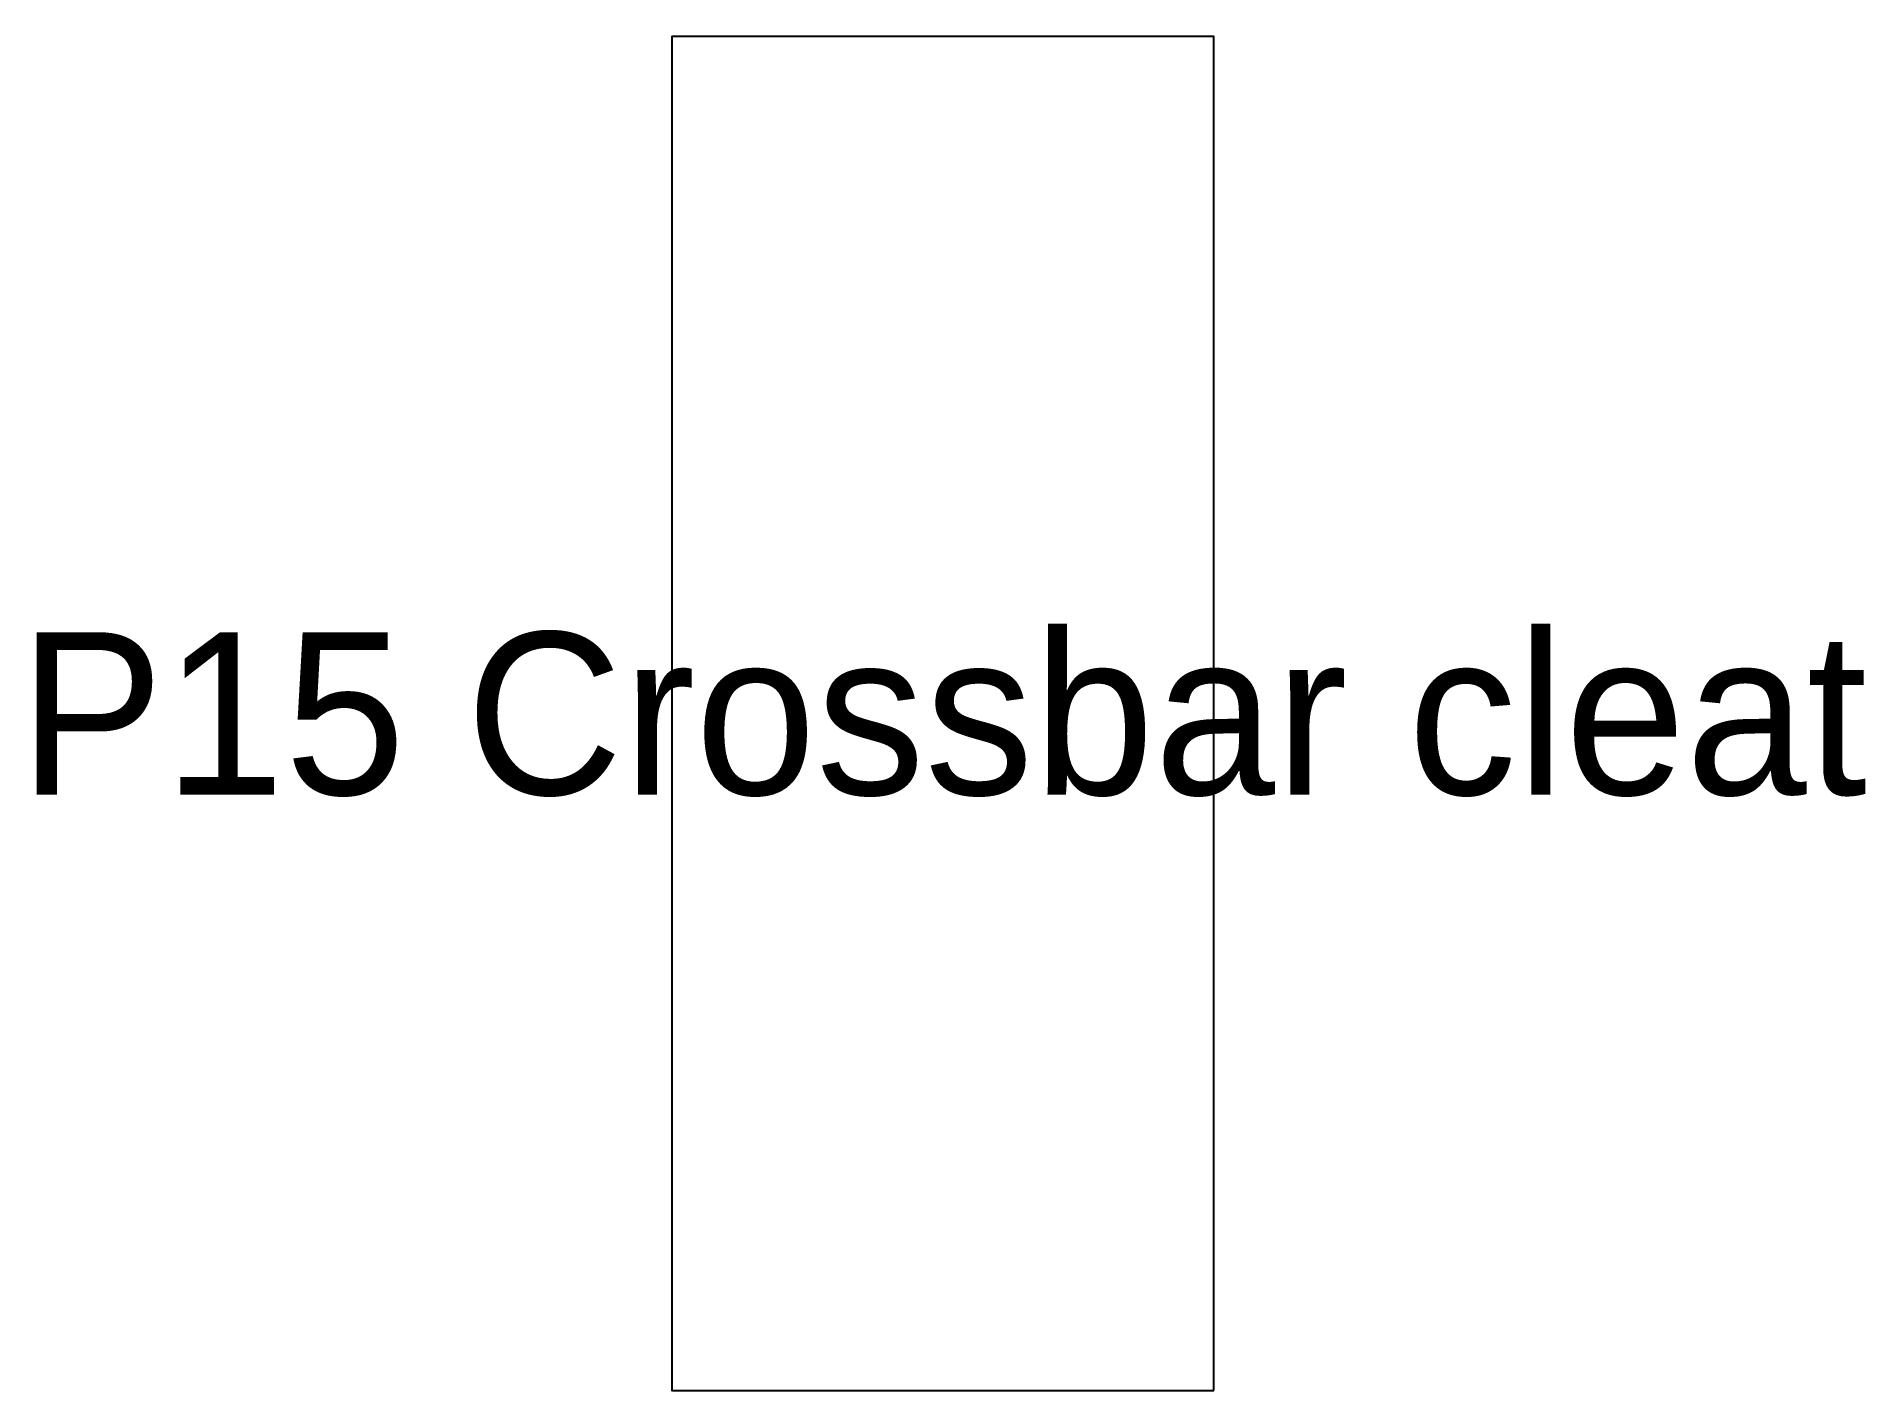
# Model space of a CAD drawing. Header units: millimetres. Extents: x -47 to 88, y 0 to 100.
import ezdxf
from ezdxf.enums import TextEntityAlignment as Align

# ---------------------------------------------------------------- set-up
doc = ezdxf.new("R2010")
doc.units = ezdxf.units.MM
doc.layers.add('CUT_OUTSIDE', color=1, linetype='Continuous')
doc.layers.add('NOTES', color=7, linetype='Continuous')

msp = doc.modelspace()

# ---------------------------------------------------------------- linework, layer by layer
at = {"layer": 'CUT_OUTSIDE'}
msp.add_lwpolyline([(40, 0), (40, 100), (0, 100), (0, 0), (40, 0)], close=True, dxfattribs=at)

# ---------------------------------------------------------------- texts
at = {"layer": 'NOTES'}
msp.add_text('P15 Crossbar cleat', height=12, dxfattribs=at).set_placement((20, 50), align=Align.MIDDLE_CENTER)

doc.saveas('drawing.dxf')
